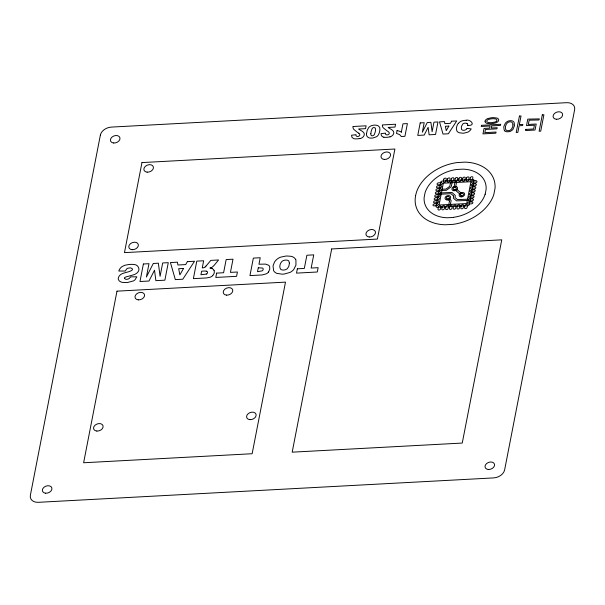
<?xml version="1.0" encoding="UTF-8"?>
<svg xmlns="http://www.w3.org/2000/svg" width="605" height="605" viewBox="0 0 605 605"><rect width="100%" height="100%" fill="white"/><g stroke="black" fill="none" stroke-linecap="round" stroke-linejoin="round"><path stroke-width="0.91" d="M397.069 130.597L396.509 133.448L399.587 134.544L401.289 136.511L404.919 136.314L407.392 123.594L402.945 123.836L401.327 132.17M485.149 194.311L486.117 189.335A31.929 22.93 -20.8 0 0 462.954 169.15L456.662 169.483A31.929 22.93 -20.8 0 0 425.088 192.609L424.12 197.585A31.929 22.93 -20.8 0 0 447.277 217.77L453.568 217.429M268.514 272.031L269.777 269.233L269.649 266.646A6.254 4.492 -20.8 0 0 268.567 265.194L265.466 264.09L258.963 264.234L260.226 257.738L253.351 258.101L249.948 275.615L262.222 274.935L266.306 273.823A5.649 4.054 -20.8 0 0 268.514 272.031M206.131 265.928L210.827 260.384L218.556 259.969L214.253 265.217A9.665 6.942 -20.8 0 1 213.179 266.26L213.089 266.359A8.765 6.292 -20.8 0 1 211.833 267.357A7.578 5.437 -20.8 0 1 209.905 268.045A9.128 6.557 -20.8 0 1 212.196 268.612M496.463 121.242L495.54 121.839A4.227 3.033 -20.8 0 1 495.003 122.051L492.107 122.596A16.426 11.79 -20.8 0 1 490.08 122.664L488.152 122.422A4.069 2.919 -20.8 0 1 487.554 122.195L487.055 121.832A1.807 1.293 -20.8 0 1 486.798 121.076A1.981 1.429 -20.8 0 1 486.881 120.743A1.785 1.286 -20.8 0 1 487.297 120.138L488.061 119.616A4.106 2.949 -20.8 0 1 488.757 119.321L491.661 118.777A16.214 11.639 -20.8 0 1 493.68 118.709L495.608 118.951A4.106 2.949 -20.8 0 1 496.206 119.177L496.773 119.631A1.785 1.286 -20.8 0 1 496.962 120.304A1.981 1.422 -20.8 0 1 496.879 120.637A1.785 1.286 -20.8 0 1 496.471 121.212M205.216 266.911L204.634 267.349A3.055 2.193 -20.8 0 1 202.879 267.841L202.274 267.871L203.651 260.77L196.784 261.133L193.381 278.648L204.777 278.035A29.501 21.183 -20.8 0 0 206.955 277.861L209.708 277.347A5.528 3.97 -20.8 0 0 212.726 275.608M360.482 138.386L359.226 138.666M389.938 136.806L388.69 137.085A13.257 9.521 -20.8 0 1 383.857 137.222M467.801 125.424C476.574 125.87 470.304 118.973 466.221 120.229M467.045 128.381L471.212 128.91L470.198 130.294A6.557 4.704 -20.8 0 1 468.104 131.996A5.551 3.985 -20.8 0 1 467.605 132.23L463.944 133.138A14.346 10.3 -20.8 0 1 462.749 133.206L459.248 132.76A6.753 4.848 -20.8 0 1 456.76 130.718L456.359 127.935L457.312 124.804A7.449 5.354 -20.8 0 1 458.401 123.299M206.275 271.169L205.685 271.101A10.27 7.373 -20.8 0 0 204.649 271.017L201.631 271.184L200.936 274.746L206.373 274.11A1.603 1.149 -20.8 0 0 206.585 273.989M383.865 137.199L383.525 137.131A4.931 3.547 -20.8 0 1 383.071 136.995L381.452 135.785L381.014 133.644L385.468 133.13A5.233 3.759 -20.8 0 0 385.582 134.106L385.793 134.461A1.626 1.165 -20.8 0 0 385.952 134.612C387.321 135.649 390.308 134.068 389.015 132.344A3.252 2.337 -20.8 0 0 388.886 132.192L388.266 131.663A26.801 19.247 -20.8 0 0 386.875 130.756L383.192 127.768A8.72 6.262 -20.8 0 1 382.368 124.94L395.564 124.229L395.012 127.065L388.153 127.428L388.909 128.026A9.604 6.897 -20.8 0 0 389.302 128.29L390.633 129.054A19.443 13.968 -20.8 0 1 392.123 130.007L393.084 130.922A5.664 4.069 -20.8 0 1 393.348 131.3A4.87 3.494 -20.8 0 1 389.975 136.949M358.803 133.244L359.423 133.773A3.252 2.337 -20.8 0 1 359.551 133.917C360.845 135.641 357.857 137.229 356.496 136.193A1.626 1.165 -20.8 0 1 356.33 136.042L356.133 135.679A5.233 3.759 -20.8 0 1 356.02 134.711L351.55 135.225L351.989 137.365L353.615 138.575A4.931 3.547 -20.8 0 0 354.061 138.711L354.409 138.779A13.257 9.521 -20.8 0 0 359.226 138.606M504.842 130.884L505.016 131.028A4.651 3.343 -20.8 0 0 506.96 131.799L509.228 131.671A4.606 3.305 -20.8 0 0 511.293 130.824L511.974 130.325A6.194 4.447 -20.8 0 0 512.98 129.281L514.477 125.658L514.152 122.543A6.095 4.379 -20.8 0 0 513.63 121.794L513.123 121.355A4.613 3.312 -20.8 0 0 511.354 120.713L510.817 120.675A5.974 4.288 -20.8 0 0 509.947 120.705L509.1 120.834A4.613 3.312 -20.8 0 0 507.05 121.681L506.589 122.006A6.103 4.386 -20.8 0 0 505.356 123.223L503.965 126.218A15.08 10.829 -20.8 0 0 503.799 127.179L504.169 129.999A5.853 4.205 -20.8 0 0 504.842 130.884M467.166 123.639A5.362 3.849 -20.8 0 1 467.748 125.432M467.12 123.662A2.458 1.762 -20.8 0 0 466.047 123.201L465.449 123.155A4.719 3.388 -20.8 0 0 464.935 123.17L464.587 123.216A2.798 2.004 -20.8 0 0 462.704 124.04L461.479 126.445A15.745 11.306 -20.8 0 0 461.328 127.148L461.494 129.273A3.645 2.617 -20.8 0 0 461.744 129.606L461.849 129.712A2.889 2.072 -20.8 0 0 463.127 130.272L463.498 130.294A3.993 2.866 -20.8 0 0 463.99 130.287A3.002 2.155 -20.8 0 0 466.463 129.22A4.265 3.063 -20.8 0 0 467.022 128.381M458.446 123.314A7.192 5.165 -20.8 0 1 461.607 121.015A11.45 8.22 -20.8 0 1 466.198 120.297M397.077 130.589A15.753 11.313 -20.8 0 1 401.387 132.109M360.519 138.522A4.87 3.494 -20.8 0 0 363.885 132.881A5.664 4.069 -20.8 0 0 363.628 132.503L362.66 131.595A19.443 13.968 -20.8 0 0 361.17 130.635L359.914 129.916A9.604 6.897 -20.8 0 1 359.446 129.606L358.689 129.009L365.549 128.646L366.101 125.81L352.919 126.513A8.72 6.262 -20.8 0 0 353.743 129.341L357.419 132.329A26.801 19.247 -20.8 0 1 358.81 133.236M295.747 259.636A9.884 7.101 -20.8 0 0 292.555 256.785A10.073 7.23 -20.8 0 0 290.997 256.301L287.065 256.006A22.453 16.123 -20.8 0 0 285.689 256.089L280.561 257.17A9.914 7.116 -20.8 0 0 275.691 260.505A10.224 7.343 -20.8 0 0 274.602 261.92L273.324 264.937A19.655 14.112 -20.8 0 0 273.059 266.223L273.611 270.616A9.846 7.071 -20.8 0 0 276.75 273.354L282.157 274.171A19.965 14.338 -20.8 0 0 284.168 274.035L289.939 272.454A9.582 6.882 -20.8 0 0 293.69 269.603L295.943 265.126L295.936 260.135A9.688 6.957 -20.8 0 0 295.732 259.643M206.29 271.138A2.072 1.482 -20.8 0 1 207.485 272.651A2.284 1.641 -20.8 0 1 206.615 274.02M206.124 265.928A9.302 6.685 -20.8 0 1 205.224 266.911M212.173 268.65A6.458 4.636 -20.8 0 1 214.087 270.367M213.988 270.405A6.647 4.772 -20.8 0 1 212.657 275.57M485.172 194.175A31.929 22.93 -20.8 0 1 453.599 217.293M289.417 263.107L288.804 266.465L287.239 268.726A4.303 3.093 -20.8 0 1 284.887 269.875L284.131 270.004A6.254 4.492 -20.8 0 1 283.344 270.057L282.633 270.027A4.243 3.048 -20.8 0 1 280.629 269.202C278.92 266.911 280.092 263.296 281.983 261.428A4.235 3.04 -20.8 0 1 284.32 260.263L285.333 260.105A6.572 4.719 -20.8 0 1 286.127 260.074L287.08 260.165A4.069 2.927 -20.8 0 1 288.797 261.035L289.417 263.107M366.532 133.66C365.919 136.496 368.672 138.447 371.273 138.099A12.04 8.644 -20.8 0 0 372.839 138.016L376.582 136.722A5.672 4.076 -20.8 0 0 377.807 135.626A7.298 5.241 -20.8 0 0 378.556 134.492A15.806 11.351 -20.8 0 0 379.577 131.739A21.712 15.586 -20.8 0 0 379.88 129.78C380.795 125.084 375.115 124.388 371.848 125.568A4.908 3.524 -20.8 0 0 371.145 125.825A5.316 3.819 -20.8 0 0 369.625 126.71L369.352 126.929A6.118 4.394 -20.8 0 0 368.664 127.602L367.212 130.294L366.532 133.66M124.517 278.187C125.409 280.402 129.447 279.185 130.264 277.279A6.058 4.348 -20.8 0 0 130.461 276.856L136.851 276.81L135.066 279.699A5.914 4.25 -20.8 0 1 133.425 280.924L127.746 282.444A24.404 17.522 -20.8 0 1 125.084 282.558L122.429 282.361A8.409 6.035 -20.8 0 1 120.962 281.968L119.246 280.932L118.376 279.502A5.899 4.235 -20.8 0 1 118.308 277.899C120.093 271.827 127.942 273.286 132.102 270.132A1.951 1.407 -20.8 0 0 132.419 269.467A2.034 1.46 -20.8 0 0 132.434 269.134A1.951 1.407 -20.8 0 0 132.351 268.817L130.703 267.864L127.927 268.196A3.448 2.473 -20.8 0 0 126.816 268.801L125.258 271.025L118.814 271.048L119.321 269.769A8.727 6.269 -20.8 0 1 122.119 266.54L124.917 265.232L128.918 264.506A26.93 19.337 -20.8 0 1 130.672 264.385A17.053 12.244 -20.8 0 1 133.818 264.483C138.008 264.309 140.829 269.543 137.524 272.515A7.6 5.46 -20.8 0 1 133.743 274.776L127.602 276.5A13.544 9.725 -20.8 0 0 126.218 276.84L125.182 277.272A1.361 0.976 -20.8 0 0 124.501 278.043L124.517 278.187M370.842 133.758L370.933 134.87A2.775 1.989 -20.8 0 0 371.054 135.18L371.311 135.49A1.565 1.119 -20.8 0 0 371.992 135.762L372.113 135.777A2.087 1.497 -20.8 0 0 372.506 135.762L372.635 135.747A1.671 1.195 -20.8 0 0 373.663 135.301L374.049 134.938A2.738 1.966 -20.8 0 0 374.313 134.582L375.198 132.049A23.595 16.94 -20.8 0 0 375.622 129.288L375.183 127.927L373.867 127.534A1.581 1.134 -20.8 0 0 372.846 127.92L372.461 128.268A2.987 2.14 -20.8 0 0 372.105 128.729L371.296 130.93A32.254 23.156 -20.8 0 0 371.009 132.336L370.842 133.758M512.957 124.895L512.874 125.817A12.864 9.234 -20.8 0 1 512.722 126.558L511.762 128.676A5.165 3.713 -20.8 0 1 511.036 129.508L510.37 130.022A3.055 2.193 -20.8 0 1 508.699 130.657A3.6 2.586 -20.8 0 1 508.094 130.703L507.897 130.703A3.055 2.193 -20.8 0 1 506.438 130.241L505.969 129.78A5.014 3.6 -20.8 0 1 505.614 129.183L505.402 126.952A12.955 9.302 -20.8 0 1 505.53 126.211L506.309 124.229A5.581 4.008 -20.8 0 1 507.292 123.012L508.132 122.384A3.01 2.163 -20.8 0 1 509.818 121.824A3.411 2.45 -20.8 0 1 510.219 121.809A3.01 2.163 -20.8 0 1 511.656 122.202L512.322 122.754A5.657 4.061 -20.8 0 1 512.851 123.889L512.957 124.895M485.097 121.227L485.081 121.393A2.987 2.148 -20.8 0 0 485.407 122.407L486.246 123.072A5.483 3.933 -20.8 0 0 486.859 123.337L490.504 123.745A20.184 14.497 -20.8 0 0 492.092 123.662L495.971 122.845A5.483 3.933 -20.8 0 0 496.697 122.513L497.817 121.741A2.987 2.148 -20.8 0 0 498.55 120.667L498.679 119.987A3.002 2.155 -20.8 0 0 498.361 118.966L497.522 118.3A5.437 3.902 -20.8 0 0 496.909 118.035L493.264 117.627A20.199 14.505 -20.8 0 0 491.676 117.71L487.789 118.527A5.437 3.902 -20.8 0 0 487.063 118.86L485.944 119.639A3.002 2.155 -20.8 0 0 485.218 120.713L485.097 121.227M415.597 195.574L415.181 198.758A41.329 29.683 -20.8 0 0 430.979 221.929A40.951 29.411 -20.8 0 0 445.038 224.78L453.1 224.349A41.329 29.683 -20.8 0 0 486.934 206.471A40.951 29.411 -20.8 0 0 493.816 194.538L495.056 188.163A41.329 29.683 -20.8 0 0 479.251 164.991A40.951 29.411 -20.8 0 0 465.192 162.132L457.13 162.564A41.329 29.683 -20.8 0 0 423.296 180.449A40.951 29.411 -20.8 0 0 416.414 192.375L415.597 195.574M453.644 196.073L453.319 198.077L456.503 200.852L468.27 200.452L468.557 199.196L457.418 199.582L454.983 197.464L455.308 195.46L451.897 192.413L440.5 192.972L440.243 194.22L450.982 193.698L453.644 196.073M449.462 201.011L448.728 205.14L450.309 205.035L451.126 200.467L449.606 198.78L448.229 199.642L449.462 201.011M100.37 135.112L30.363 495.321A9.907 7.109 -20.8 0 0 38.387 502.316L493.688 477.905A9.907 7.109 -20.8 0 0 504.63 469.888L574.637 109.679A9.907 7.109 -20.8 0 0 566.613 102.684L111.312 127.095A9.907 7.109 -20.8 0 0 100.37 135.112M116.977 291.156L83.626 462.764L252.149 453.727L285.499 282.127L116.977 291.156M141.963 162.586L124.464 252.633L377.407 239.073L394.906 149.019L141.963 162.586M143.385 263.999L139.982 281.507L148.974 281.03L154.517 270.185L155.886 280.659L164.878 280.175L168.281 262.661L162.677 262.963L160.083 276.319L158.366 263.198L153.292 263.47L146.395 277.052L148.989 263.697L143.385 263.999M216.628 273.12L215.788 277.445L236.578 276.326L237.417 272.008L230.437 272.379L233.001 259.197L226.164 259.56L223.6 272.749L216.628 273.12M258.274 267.781L257.511 271.683L262.184 270.866A2.67 1.921 -20.8 0 0 263.152 269.429A2.405 1.724 -20.8 0 0 262.63 268.076L258.274 267.781M297.35 268.794L296.51 273.12L317.3 272L318.139 267.675L311.167 268.053L313.73 254.864L306.886 255.234L304.323 268.416L297.35 268.794M331.684 248.95L292.185 452.169L462.258 443.057L501.757 239.83L331.684 248.95M420.195 122.906L417.76 135.414L424.188 135.074L428.143 127.33L429.127 134.809L435.547 134.461L437.975 121.953L433.974 122.172L432.121 131.708L430.889 122.339L427.266 122.528L422.335 132.23L424.196 122.694L420.195 122.906M440.742 182.226L436.069 206.282A1.467 1.051 -20.8 0 0 437.256 207.311L467.657 205.685A1.467 1.051 -20.8 0 0 469.283 204.498L473.957 180.449A1.467 1.059 -20.8 0 0 472.762 179.405L442.361 181.039A1.467 1.051 -20.8 0 0 440.742 182.226M438.406 206.97L437.99 209.096A1.323 0.945 -20.8 0 0 439.064 210.026A1.323 0.945 -20.8 0 0 440.523 208.959L440.939 206.834A1.323 0.945 -20.8 0 0 439.865 205.904A1.323 0.945 -20.8 0 0 438.406 206.97M443.798 179.209L443.389 181.326A1.323 0.945 -20.8 0 0 444.456 182.264A1.323 0.945 -20.8 0 0 445.923 181.19L446.331 179.072A1.323 0.945 -20.8 0 0 445.257 178.135A1.323 0.945 -20.8 0 0 443.798 179.209M443.336 183.194L439.094 205.019L466.682 203.537L470.924 181.712L443.336 183.194M442.202 206.766L441.786 208.891A1.316 0.945 -20.8 0 0 442.86 209.822A1.316 0.945 -20.8 0 0 444.32 208.755L444.728 206.63A1.316 0.945 -20.8 0 0 443.662 205.7A1.316 0.945 -20.8 0 0 442.202 206.766M447.594 179.004L447.186 181.122A1.316 0.945 -20.8 0 0 448.252 182.06A1.316 0.945 -20.8 0 0 449.712 180.986L450.12 178.868A1.316 0.945 -20.8 0 0 449.054 177.93A1.316 0.945 -20.8 0 0 447.594 179.004M445.991 206.562L445.583 208.687A1.323 0.945 -20.8 0 0 446.649 209.617A1.323 0.945 -20.8 0 0 448.116 208.551L448.524 206.426A1.323 0.945 -20.8 0 0 447.45 205.496A1.323 0.945 -20.8 0 0 445.991 206.562M451.39 178.8L450.975 180.918A1.323 0.945 -20.8 0 0 452.048 181.855A1.323 0.945 -20.8 0 0 453.508 180.782L453.924 178.664A1.323 0.945 -20.8 0 0 452.85 177.734A1.323 0.945 -20.8 0 0 451.39 178.8M449.787 206.365L449.379 208.483A1.316 0.945 -20.8 0 0 450.445 209.413A1.316 0.945 -20.8 0 0 451.905 208.347L452.313 206.229A1.316 0.945 -20.8 0 0 451.247 205.292A1.316 0.945 -20.8 0 0 449.787 206.365M455.187 178.596L454.779 180.714A1.316 0.945 -20.8 0 0 455.845 181.651A1.316 0.945 -20.8 0 0 457.304 180.585L457.713 178.46A1.316 0.945 -20.8 0 0 456.646 177.53A1.316 0.945 -20.8 0 0 455.187 178.596M455.043 181.984L454.075 186.953L455.656 186.869L456.624 181.901L455.043 181.984M453.584 206.161L453.168 208.279A1.323 0.945 -20.8 0 0 454.242 209.209A1.323 0.945 -20.8 0 0 455.701 208.143L456.117 206.025A1.323 0.945 -20.8 0 0 455.043 205.087A1.323 0.945 -20.8 0 0 453.584 206.161M458.976 178.392L458.567 180.517A1.323 0.945 -20.8 0 0 459.641 181.447A1.323 0.945 -20.8 0 0 461.101 180.381L461.509 178.256A1.323 0.945 -20.8 0 0 460.443 177.325A1.323 0.945 -20.8 0 0 458.976 178.392M457.372 205.957L456.964 208.075A1.323 0.945 -20.8 0 0 458.03 209.012A1.323 0.945 -20.8 0 0 459.49 207.938L459.906 205.821A1.323 0.945 -20.8 0 0 458.832 204.883A1.323 0.945 -20.8 0 0 457.372 205.957M462.772 178.188L462.356 180.313A1.323 0.945 -20.8 0 0 463.43 181.243A1.323 0.945 -20.8 0 0 464.89 180.177L465.305 178.052A1.323 0.945 -20.8 0 0 464.232 177.121A1.323 0.945 -20.8 0 0 462.772 178.188M461.169 205.753L460.76 207.87A1.316 0.945 -20.8 0 0 461.827 208.808A1.316 0.945 -20.8 0 0 463.286 207.734L463.695 205.617A1.316 0.945 -20.8 0 0 462.628 204.679A1.316 0.945 -20.8 0 0 461.169 205.753M466.568 177.983L466.16 180.108A1.316 0.945 -20.8 0 0 467.226 181.039A1.316 0.945 -20.8 0 0 468.686 179.972L469.094 177.847A1.316 0.945 -20.8 0 0 468.028 176.917A1.316 0.945 -20.8 0 0 466.568 177.983M464.965 205.549L464.549 207.666A1.323 0.945 -20.8 0 0 465.623 208.604A1.323 0.945 -20.8 0 0 467.083 207.53L467.499 205.413A1.323 0.945 -20.8 0 0 466.425 204.482A1.323 0.945 -20.8 0 0 464.965 205.549M470.357 177.779L469.949 179.904A1.323 0.945 -20.8 0 0 471.023 180.834A1.323 0.945 -20.8 0 0 472.482 179.768L472.891 177.643A1.323 0.945 -20.8 0 0 471.824 176.713A1.323 0.945 -20.8 0 0 470.357 177.779M481.459 125.326L481.24 126.46L490.042 125.991L489.634 128.116L484.045 128.411L482.979 133.879L495.858 133.191L496.077 132.056L484.832 132.661L485.46 129.455L496.947 128.842L497.166 127.708L491.268 128.026L491.676 125.9L500.479 125.432L500.698 124.297L481.459 125.326M519.423 116.077L516.231 132.472L517.835 132.389L519.128 125.742L522.629 125.553L522.849 124.403L519.347 124.592L521.018 115.986L519.423 116.077M525.768 129.417L525.548 130.544L535.039 130.037L536.212 124.025L528.331 124.448L529.163 120.168L538.972 119.987L539.365 118.882L527.772 119.124L526.509 125.628L534.396 125.205L533.663 128.994L525.768 129.417M542.314 114.844L539.123 131.247L540.726 131.164L543.91 114.761L542.314 114.844M450.672 182.203L449.727 186.37L445.968 189.078L441.741 189.206L441.446 190.462L446.346 190.31L451.194 186.824L452.245 182.15L450.672 182.203M187.361 261.64L185.69 264.589L177.923 265.005L177.409 262.177L170.429 262.547L175.337 279.616L182.801 279.215L194.523 261.254L187.361 261.64M451.602 121.227L450.407 123.329L444.864 123.632L444.493 121.605L439.502 121.877L443.019 134.06L448.343 133.781L456.714 120.955L451.602 121.227M183.534 268.454L179.867 274.882L178.672 268.711L183.534 268.454M448.872 126.09L446.248 130.68L445.401 126.279L448.872 126.09M461.305 193.245L460.019 194.197L455.414 190.242L456.699 189.297L461.305 193.245M441.242 182.687L438.557 182.831A1.316 0.945 -20.8 0 0 437.097 183.897A1.316 0.945 -20.8 0 0 438.164 184.835L440.856 184.691A1.316 0.945 -20.8 0 0 442.308 183.625A1.316 0.945 -20.8 0 0 441.242 182.687M475.87 180.834L473.193 180.978A1.316 0.945 -20.8 0 0 471.734 182.044A1.316 0.945 -20.8 0 0 472.8 182.975L475.485 182.831A1.316 0.945 -20.8 0 0 476.944 181.765A1.316 0.945 -20.8 0 0 475.87 180.834M440.659 185.69L437.975 185.833A1.323 0.945 -20.8 0 0 436.515 186.9A1.323 0.945 -20.8 0 0 437.581 187.837L440.266 187.694A1.323 0.945 -20.8 0 0 441.726 186.627A1.323 0.945 -20.8 0 0 440.659 185.69M475.288 183.829L472.611 183.973A1.323 0.945 -20.8 0 0 471.151 185.047A1.323 0.945 -20.8 0 0 472.218 185.977L474.902 185.833A1.323 0.945 -20.8 0 0 476.362 184.767A1.323 0.945 -20.8 0 0 475.288 183.829M440.077 188.692L437.385 188.836A1.316 0.945 -20.8 0 0 435.933 189.902A1.316 0.945 -20.8 0 0 436.999 190.84L439.684 190.696A1.316 0.945 -20.8 0 0 441.136 189.63A1.316 0.945 -20.8 0 0 440.077 188.692M474.706 186.839L472.029 186.983A1.316 0.945 -20.8 0 0 470.569 188.049A1.316 0.945 -20.8 0 0 471.635 188.979L474.32 188.836A1.316 0.945 -20.8 0 0 475.78 187.769A1.316 0.945 -20.8 0 0 474.706 186.839M439.487 191.694L436.802 191.838A1.323 0.945 -20.8 0 0 435.35 192.904A1.323 0.945 -20.8 0 0 436.417 193.842L439.101 193.698A1.323 0.945 -20.8 0 0 440.553 192.624A1.323 0.945 -20.8 0 0 439.487 191.694M474.123 189.834L471.439 189.978A1.323 0.945 -20.8 0 0 469.979 191.051A1.323 0.945 -20.8 0 0 471.053 191.982L473.73 191.838A1.323 0.945 -20.8 0 0 475.197 190.772A1.323 0.945 -20.8 0 0 474.123 189.834M438.905 194.697L436.22 194.84A1.323 0.945 -20.8 0 0 434.768 195.907A1.323 0.945 -20.8 0 0 435.834 196.844L438.519 196.701A1.323 0.945 -20.8 0 0 439.971 195.627A1.323 0.945 -20.8 0 0 438.905 194.697M473.541 192.836L470.856 192.98A1.323 0.945 -20.8 0 0 469.397 194.054A1.323 0.945 -20.8 0 0 470.471 194.984L473.148 194.84A1.323 0.945 -20.8 0 0 474.607 193.774A1.323 0.945 -20.8 0 0 473.541 192.836M438.322 197.699L435.638 197.843A1.316 0.945 -20.8 0 0 434.186 198.909A1.316 0.945 -20.8 0 0 435.252 199.839L437.937 199.695A1.316 0.945 -20.8 0 0 439.389 198.629A1.316 0.945 -20.8 0 0 438.322 197.699M472.959 195.838L470.274 195.982A1.316 0.945 -20.8 0 0 468.814 197.056A1.316 0.945 -20.8 0 0 469.888 197.986L472.565 197.843A1.316 0.945 -20.8 0 0 474.025 196.776A1.316 0.945 -20.8 0 0 472.959 195.838M437.74 200.701L435.055 200.845A1.323 0.945 -20.8 0 0 433.603 201.911A1.323 0.945 -20.8 0 0 434.662 202.841L437.355 202.705A1.323 0.945 -20.8 0 0 438.806 201.631A1.323 0.945 -20.8 0 0 437.74 200.701M472.369 198.841L469.692 198.984A1.323 0.945 -20.8 0 0 468.232 200.058A1.323 0.945 -20.8 0 0 469.306 200.989L471.983 200.845A1.323 0.945 -20.8 0 0 473.443 199.779A1.323 0.945 -20.8 0 0 472.369 198.841M437.158 203.703L434.473 203.847A1.316 0.945 -20.8 0 0 433.014 204.913A1.316 0.945 -20.8 0 0 434.08 205.844L436.765 205.7A1.316 0.945 -20.8 0 0 438.224 204.634A1.316 0.945 -20.8 0 0 437.158 203.703M471.787 201.843L469.109 201.987A1.316 0.945 -20.8 0 0 467.65 203.053A1.316 0.945 -20.8 0 0 468.716 203.991L471.401 203.847A1.316 0.945 -20.8 0 0 472.86 202.773A1.316 0.945 -20.8 0 0 471.787 201.843M556.35 119.268A4.953 3.554 -20.8 0 0 562.559 113.974A4.953 3.554 -20.8 0 0 554.664 113.332A4.953 3.554 -20.8 0 0 556.35 119.268M113.702 143.007A4.953 3.554 -20.8 0 0 119.903 137.713A4.953 3.554 -20.8 0 0 112.016 137.07A4.953 3.554 -20.8 0 0 113.702 143.007M488.288 469.48A4.953 3.554 -20.8 0 0 494.489 464.186A4.953 3.554 -20.8 0 0 486.602 463.543A4.953 3.554 -20.8 0 0 488.288 469.48M45.64 493.211A4.953 3.554 -20.8 0 0 51.841 487.925A4.953 3.554 -20.8 0 0 43.953 487.282A4.953 3.554 -20.8 0 0 45.64 493.211M461.486 195.891A1.603 1.149 -20.8 0 0 463.415 194.122A1.603 1.149 -20.8 0 0 460.821 194.008A1.603 1.149 -20.8 0 0 461.486 195.891M461.139 196.867A2.889 2.072 -20.8 0 0 464.617 193.691A2.889 2.072 -20.8 0 0 459.959 193.471A2.889 2.072 -20.8 0 0 461.139 196.867M454.302 189.758A1.603 1.149 -20.8 0 0 456.23 187.989A1.603 1.149 -20.8 0 0 453.637 187.883A1.603 1.149 -20.8 0 0 454.302 189.758M453.962 190.734A2.881 2.072 -20.8 0 0 457.433 187.558A2.881 2.072 -20.8 0 0 452.774 187.346A2.881 2.072 -20.8 0 0 453.962 190.734M447.42 198.969A1.603 1.149 -20.8 0 0 449.341 197.2A1.603 1.149 -20.8 0 0 446.747 197.086A1.603 1.149 -20.8 0 0 447.42 198.969M447.072 199.937A2.889 2.072 -20.8 0 0 450.551 196.761A2.889 2.072 -20.8 0 0 445.893 196.549A2.889 2.072 -20.8 0 0 447.072 199.937M384.281 159.44A4.953 3.554 -20.8 0 0 390.482 154.146A4.953 3.554 -20.8 0 0 382.594 153.504A4.953 3.554 -20.8 0 0 384.281 159.44M369.209 236.986A4.953 3.554 -20.8 0 0 375.41 231.692A4.953 3.554 -20.8 0 0 367.522 231.049A4.953 3.554 -20.8 0 0 369.209 236.986M132.071 249.699A4.953 3.554 -20.8 0 0 138.28 244.412A4.953 3.554 -20.8 0 0 130.385 243.77A4.953 3.554 -20.8 0 0 132.071 249.699M147.144 172.153A4.953 3.554 -20.8 0 0 153.352 166.867A4.953 3.554 -20.8 0 0 145.457 166.216A4.953 3.554 -20.8 0 0 147.144 172.153M249.857 419.636A4.953 3.554 -20.8 0 0 256.059 414.342A4.953 3.554 -20.8 0 0 248.171 413.699A4.953 3.554 -20.8 0 0 249.857 419.636M226.497 295.134A4.953 3.554 -20.8 0 0 232.698 289.848A4.953 3.554 -20.8 0 0 224.81 289.205A4.953 3.554 -20.8 0 0 226.497 295.134M138.28 299.868A4.953 3.554 -20.8 0 0 144.489 294.575A4.953 3.554 -20.8 0 0 136.594 293.932A4.953 3.554 -20.8 0 0 138.28 299.868M96.83 431.062A4.953 3.554 -20.8 0 0 103.032 425.769A4.953 3.554 -20.8 0 0 95.144 425.126A4.953 3.554 -20.8 0 0 96.83 431.062"/></g></svg>
